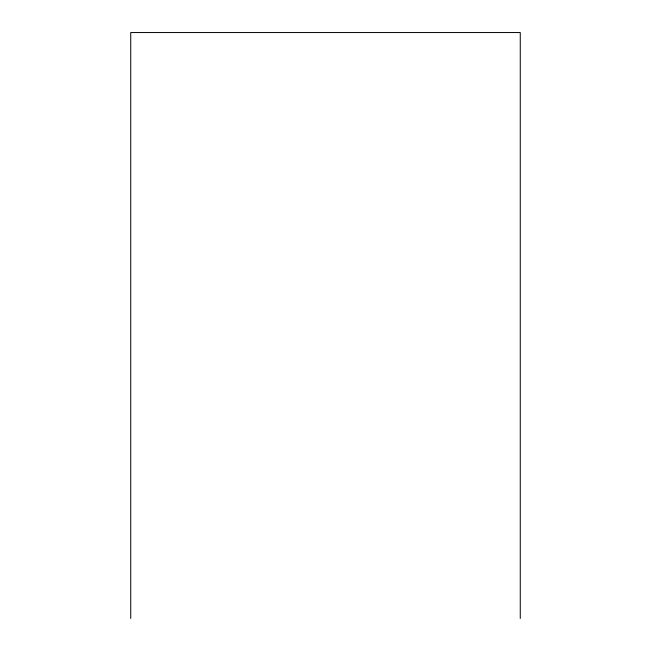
<?xml version="1.0" encoding="UTF-8"?>
<svg xmlns="http://www.w3.org/2000/svg" width="651" height="651" viewBox="0 0 651 651"><rect width="100%" height="100%" fill="white"/><g stroke="black" fill="none" stroke-linecap="round" stroke-linejoin="round"><path stroke-width="0.98" d="M520.263 618.45L520.263 32.55L130.737 32.55L130.737 618.45"/></g></svg>
